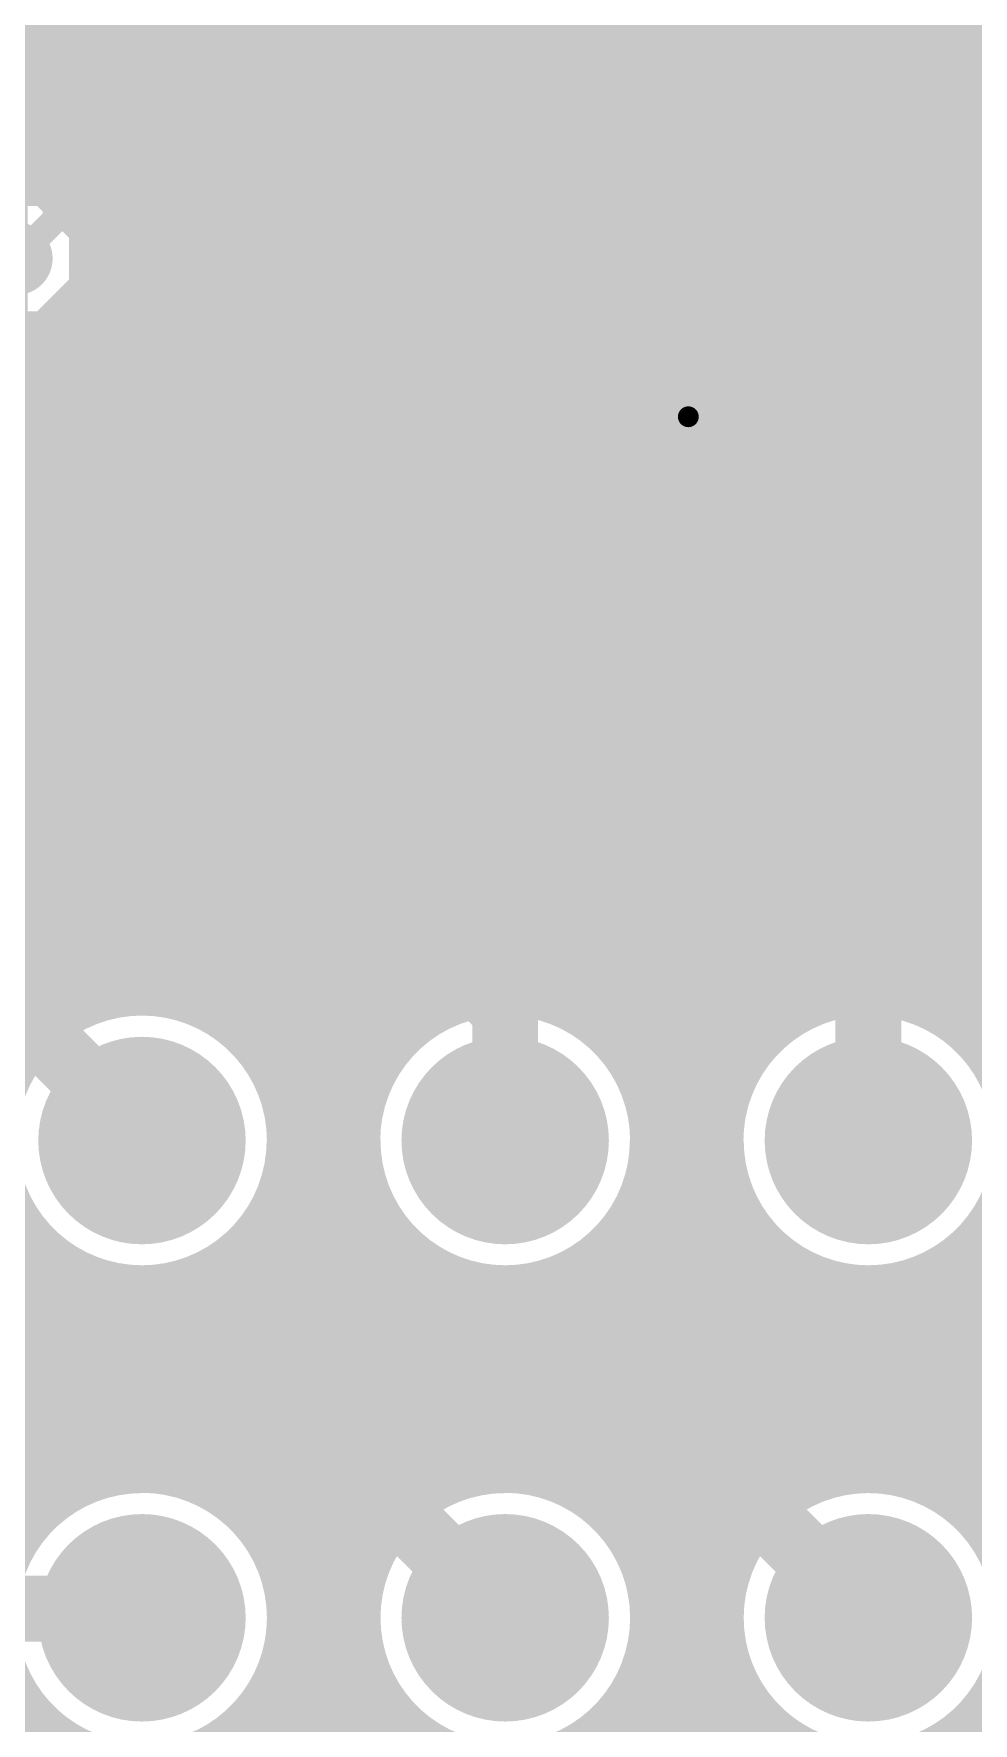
# Model space of a CAD drawing. Extents: x -5 to 208, y -5 to 206.
# Drawn here: x 111.17 to 120.22, y 123.69 to 139.96 of the extents above; entities that cross this region are included whole.
import ezdxf

# ---------------------------------------------------------------- set-up
doc = ezdxf.new("R2010")
doc.units = 0
doc.header["$MEASUREMENT"] = 0
doc.layers.get('0').update_dxf_attribs({"linetype": 'CONTINUOUS'})
for name, color, linetype in [('22-301-0_BOT', 7, 'CONTINUOUS'), ('22-301-0_DRD', 7, 'CONTINUOUS'), ('22-301-0_IN1', 1, 'CONTINUOUS'), ('22-301-0_IN2', 4, 'CONTINUOUS'), ('22-301-0_SMB', 3, 'CONTINUOUS'), ('22-301-0_SMT', 5, 'CONTINUOUS'), ('22-301-0_SPT', 10, 'CONTINUOUS'), ('22-301-0_SST', 14, 'CONTINUOUS'), ('22-301-0_TOP', 9, 'CONTINUOUS'), ('THRUHOLE_TAP', 13, 'CONTINUOUS')]:
    doc.layers.add(name, color=color, linetype=linetype)

# ---------------------------------------------------------------- blocks, each defined once
blk = doc.blocks.new('ROUND_28')
at = {"const_width": 0.99949}
blk.add_lwpolyline([(-0.499744, 0, 1), (0.499744, 0, 1)], format="xyb", close=True, dxfattribs=at)
blk = doc.blocks.new('ROUND_66')
at = {"const_width": 0.35052}
blk.add_lwpolyline([(-0.17526, 0, 1), (0.17526, 0, 1)], format="xyb", close=True, dxfattribs=at)
blk = doc.blocks.new('ROUND_68')
at = {"const_width": 0.35052}
blk.add_lwpolyline([(-0.17526, 0, 1), (0.17526, 0, 1)], format="xyb", close=True, dxfattribs=at)
blk = doc.blocks.new('ROUND_69')
at = {"const_width": 0.35052}
blk.add_lwpolyline([(-0.17526, 0, 1), (0.17526, 0, 1)], format="xyb", close=True, dxfattribs=at)
blk = doc.blocks.new('RECTANGLE_19')
blk.add_solid([(1.3716, 1.0795), (1.3716, -1.0795), (-1.3716, 1.0795), (-1.3716, -1.0795)])
blk = doc.blocks.new('ROUND_73')
at = {"const_width": 0.10033}
blk.add_lwpolyline([(-0.050164, 0, 1), (0.050164, 0, 1)], format="xyb", close=True, dxfattribs=at)
blk = doc.blocks.new('ROUND_79')
at = {"const_width": 0.54991}
blk.add_lwpolyline([(-0.274954, 0, 1), (0.274954, 0, 1)], format="xyb", close=True, dxfattribs=at)

msp = doc.modelspace()

# ---------------------------------------------------------------- linework, layer by layer
at = {"layer": '22-301-0_BOT'}
for points, const_width in [([(111.379, 172.085), (111.379, 138.176), (110.998, 137.795)], 0.254), ([(117.475, 136.271), (116.967, 135.763), (99.187, 135.763), (98.933, 136.017), (99.06, 136.144), (99.06, 136.271)], 1.27), ([(127.635, 136.271), (117.475, 136.271)], 1.27)]:
    msp.add_lwpolyline(points, dxfattribs=dict(at, const_width=const_width))
at = {"layer": '22-301-0_DRD', "const_width": 0.254}
for points in [[(111.252, 138.43), (110.744, 138.43)], [(111.633, 138.049), (111.252, 138.43)], [(111.633, 137.541), (111.633, 138.049)], [(111.252, 137.16), (111.633, 137.541)], [(110.744, 137.16), (111.252, 137.16)], [(117.221, 136.906), (116.84, 136.525)], [(117.221, 136.906), (116.84, 136.525)], [(117.729, 136.906), (117.221, 136.906)], [(117.729, 136.906), (117.221, 136.906)], [(118.11, 136.525), (117.729, 136.906)], [(118.11, 136.525), (117.729, 136.906)], [(116.84, 136.525), (116.84, 136.017)], [(116.84, 136.525), (116.84, 136.017)], [(118.11, 136.017), (118.11, 136.525)], [(118.11, 136.017), (118.11, 136.525)], [(116.84, 136.017), (117.221, 135.636)], [(116.84, 136.017), (117.221, 135.636)], [(117.729, 135.636), (118.11, 136.017)], [(117.729, 135.636), (118.11, 136.017)], [(117.221, 135.636), (117.729, 135.636)], [(117.221, 135.636), (117.729, 135.636)], [(111.57458, 129.9337), (111.57458, 128.6637)], [(112.84458, 129.9337), (111.57458, 129.9337)], [(112.84458, 129.9337), (111.57458, 128.6637)], [(112.84458, 128.6637), (111.57458, 129.9337)], [(112.84458, 128.6637), (112.84458, 129.9337)], [(115.0747, 129.9337), (115.0747, 128.6637)], [(116.3447, 129.9337), (115.0747, 129.9337)], [(116.3447, 129.9337), (115.0747, 128.6637)], [(116.3447, 128.6637), (115.0747, 129.9337)], [(116.3447, 128.6637), (116.3447, 129.9337)], [(118.57482, 129.9337), (118.57482, 128.6637)], [(119.84482, 129.9337), (118.57482, 129.9337)], [(119.84482, 129.9337), (118.57482, 128.6637)], [(119.84482, 128.6637), (118.57482, 129.9337)], [(119.84482, 128.6637), (119.84482, 129.9337)], [(111.57458, 128.6637), (112.84458, 128.6637)], [(115.0747, 128.6637), (116.3447, 128.6637)], [(118.57482, 128.6637), (119.84482, 128.6637)], [(111.57458, 125.3363), (111.57458, 124.0663)], [(112.84458, 125.3363), (111.57458, 125.3363)], [(112.84458, 125.3363), (111.57458, 124.0663)], [(112.84458, 124.0663), (111.57458, 125.3363)], [(112.84458, 124.0663), (112.84458, 125.3363)], [(115.0747, 125.3363), (115.0747, 124.0663)], [(116.3447, 125.3363), (115.0747, 125.3363)], [(116.3447, 125.3363), (115.0747, 124.0663)], [(116.3447, 124.0663), (115.0747, 125.3363)], [(116.3447, 124.0663), (116.3447, 125.3363)], [(118.57482, 125.3363), (118.57482, 124.0663)], [(119.84482, 125.3363), (118.57482, 125.3363)], [(119.84482, 125.3363), (118.57482, 124.0663)], [(119.84482, 124.0663), (118.57482, 125.3363)], [(119.84482, 124.0663), (119.84482, 125.3363)], [(111.57458, 124.0663), (112.84458, 124.0663)], [(115.0747, 124.0663), (116.3447, 124.0663)], [(118.57482, 124.0663), (119.84482, 124.0663)]]:
    msp.add_lwpolyline(points, dxfattribs=at)
at = {"layer": '22-301-0_IN1', "const_width": 0.254}
for points in [[(111.4044, 166.37), (111.4044, 138.33856)], [(111.633, 166.37), (111.633, 138.0363)], [(111.8616, 166.37), (111.8616, 130.5814)], [(112.0902, 166.37), (112.0902, 130.62204)], [(112.3188, 166.37), (112.3188, 130.62458)], [(113.919, 166.37), (113.919, 123.59894)], [(114.1476, 166.37), (114.1476, 123.5837)], [(114.3762, 154.3177), (114.3762, 123.5202)], [(114.6048, 154.0002), (114.6048, 130.03784)], [(114.8334, 153.81224), (114.8334, 130.29692)], [(115.062, 153.69286), (115.062, 130.45948)], [(116.205, 153.75382), (116.205, 130.53314)], [(115.2906, 153.62174), (115.2906, 130.56108)], [(115.5192, 153.5938), (115.5192, 130.61442)], [(115.7478, 153.60396), (115.7478, 130.62712)], [(115.9764, 153.6573), (115.9764, 130.60172)], [(117.8052, 149.20722), (117.8052, 136.86536)], [(118.0338, 149.08276), (118.0338, 136.65708)], [(118.2624, 149.05228), (118.2624, 130.23088)], [(117.5766, 148.66874), (117.5766, 136.94156)], [(116.4336, 148.54936), (116.4336, 130.41376)], [(116.6622, 148.36394), (116.6622, 130.22834)], [(117.1194, 148.30806), (117.1194, 136.85012)], [(117.348, 148.40712), (117.348, 136.93902)], [(116.8908, 148.29536), (116.8908, 136.61898)], [(111.1758, 147.82038), (111.1758, 138.45032)], [(112.5474, 146.12874), (112.5474, 130.58394)], [(112.776, 145.86712), (112.776, 130.50266)], [(113.6904, 146.00936), (113.6904, 123.56592)], [(113.0046, 145.76806), (113.0046, 130.3655)], [(113.2332, 145.75536), (113.2332, 130.14706)], [(113.4618, 145.82394), (113.4618, 129.74828)], [(120.3198, 145.28038), (120.3198, 130.03022)], [(120.0912, 145.07464), (120.0912, 130.29438)], [(119.8626, 144.9959), (119.8626, 130.45694)], [(119.634, 144.66316), (119.634, 130.55854)], [(118.491, 144.45488), (118.491, 130.4163)], [(118.7196, 144.28724), (118.7196, 130.53568)], [(118.9482, 144.22882), (118.9482, 130.60172)], [(119.1768, 144.24914), (119.1768, 130.62712)], [(119.4054, 144.3609), (119.4054, 130.61442)], [(202.25512, 139.9286), (80.645, 139.9286)], [(204.47, 139.7), (80.645, 139.7)], [(204.47, 139.4714), (80.645, 139.4714)], [(204.47, 139.2428), (80.645, 139.2428)], [(204.47, 139.0142), (94.60992, 139.0142)], [(120.55094, 138.7856), (94.74708, 138.7856)], [(120.40108, 138.557), (94.78772, 138.557)], [(120.35028, 138.3284), (111.41964, 138.3284)], [(120.38076, 138.0998), (111.60506, 138.0998)], [(120.50522, 137.8712), (111.67364, 137.8712)], [(120.86844, 137.6426), (111.66094, 137.6426)], [(164.40658, 137.414), (111.56188, 137.414)], [(111.633, 137.55116), (111.633, 130.49758)], [(111.4044, 137.2489), (111.4044, 130.35534)], [(111.1758, 137.13714), (111.1758, 130.13436)], [(180.4289, 137.1854), (111.29772, 137.1854)], [(180.31714, 136.9568), (109.26064, 136.9568)], [(116.97208, 136.7282), (109.19206, 136.7282)], [(127.13208, 136.7282), (117.97792, 136.7282)], [(116.83492, 136.4996), (109.00664, 136.4996)], [(126.99492, 136.4996), (118.11508, 136.4996)], [(116.79428, 136.271), (99.74072, 136.271)], [(126.95428, 136.271), (118.15572, 136.271)], [(116.83492, 136.0424), (99.70008, 136.0424)], [(126.99492, 136.0424), (118.11508, 136.0424)], [(116.97208, 135.8138), (99.56292, 135.8138)], [(116.8908, 135.92302), (116.8908, 129.91084)], [(127.13208, 135.8138), (117.97792, 135.8138)], [(118.0338, 135.88238), (118.0338, 129.91846)], [(117.1194, 135.69188), (117.1194, 121.412)], [(117.348, 135.60298), (117.348, 121.412)], [(117.8052, 135.67664), (117.8052, 121.412)], [(204.47, 135.5852), (90.67292, 135.5852)], [(117.5766, 135.5979), (117.5766, 121.412)], [(204.47, 135.3566), (90.81008, 135.3566)], [(204.47, 135.128), (90.85072, 135.128)], [(204.47, 134.8994), (90.81008, 134.8994)], [(204.47, 134.6708), (90.67292, 134.6708)], [(204.47, 134.4422), (80.645, 134.4422)], [(204.47, 134.2136), (80.645, 134.2136)], [(204.47, 133.985), (80.645, 133.985)], [(204.47, 133.7564), (80.645, 133.7564)], [(204.47, 133.5278), (80.645, 133.5278)], [(204.47, 133.2992), (80.645, 133.2992)], [(204.47, 133.0706), (80.645, 133.0706)], [(204.47, 132.842), (80.645, 132.842)], [(204.47, 132.6134), (80.645, 132.6134)], [(204.47, 132.3848), (80.645, 132.3848)], [(204.47, 132.1562), (80.645, 132.1562)], [(204.47, 131.9276), (80.645, 131.9276)], [(204.47, 131.699), (80.645, 131.699)], [(204.47, 131.4704), (80.645, 131.4704)], [(204.47, 131.2418), (80.645, 131.2418)], [(204.47, 131.0132), (80.645, 131.0132)], [(204.47, 130.7846), (80.645, 130.7846)], [(111.77524, 130.556), (80.645, 130.556)], [(115.27536, 130.556), (112.64392, 130.556)], [(118.77548, 130.556), (116.14404, 130.556)], [(122.2756, 130.556), (119.64416, 130.556)], [(111.3663, 130.3274), (80.645, 130.3274)], [(114.86642, 130.3274), (113.05286, 130.3274)], [(118.36654, 130.3274), (116.55298, 130.3274)], [(121.86666, 130.3274), (120.0531, 130.3274)], [(111.14786, 130.0988), (80.645, 130.0988)], [(114.64798, 130.0988), (113.2713, 130.0988)], [(118.1481, 130.0988), (116.77142, 130.0988)], [(121.64822, 130.0988), (120.27154, 130.0988)], [(114.51082, 129.8702), (113.411, 129.8702)], [(118.0084, 129.8702), (116.91112, 129.8702)], [(114.42446, 129.6416), (113.49482, 129.6416)], [(117.92458, 129.6416), (116.99494, 129.6416)], [(114.38636, 129.413), (113.53546, 129.413)], [(117.88394, 129.413), (117.03558, 129.413)], [(114.38636, 129.1844), (113.53546, 129.1844)], [(117.88394, 129.1844), (117.03558, 129.1844)], [(114.427, 128.9558), (113.49482, 128.9558)], [(117.92458, 128.9558), (116.99494, 128.9558)], [(113.4618, 128.85166), (113.4618, 125.14834)], [(114.51082, 128.7272), (113.411, 128.7272)], [(116.8908, 128.68656), (116.8908, 125.3109)], [(118.0084, 128.7272), (116.91112, 128.7272)], [(118.0338, 128.67894), (118.0338, 125.31852)], [(111.1504, 128.4986), (80.645, 128.4986)], [(111.1758, 128.46558), (111.1758, 125.53442)], [(113.2332, 128.45034), (113.2332, 125.54966)], [(114.65052, 128.4986), (113.2713, 128.4986)], [(114.6048, 128.5621), (114.6048, 125.4379)], [(118.1481, 128.4986), (116.77142, 128.4986)], [(121.64822, 128.4986), (120.269, 128.4986)], [(120.3198, 128.56718), (120.3198, 125.43028)], [(114.8334, 128.30048), (114.8334, 125.69952)], [(116.6622, 128.3716), (116.6622, 125.6284)], [(118.2624, 128.36652), (118.2624, 125.63348)], [(120.0912, 128.30302), (120.0912, 125.69444)], [(111.36884, 128.27), (80.645, 128.27)], [(111.4044, 128.24206), (111.4044, 125.75794)], [(113.0046, 128.23444), (113.0046, 125.76556)], [(114.86896, 128.27), (113.05032, 128.27)], [(115.062, 128.13792), (115.062, 125.85954)], [(116.4336, 128.18364), (116.4336, 125.81636)], [(118.36908, 128.27), (116.55044, 128.27)], [(118.491, 128.1811), (118.491, 125.8189)], [(119.8626, 128.14046), (119.8626, 125.857)], [(121.8692, 128.27), (120.05056, 128.27)], [(111.78032, 128.0414), (80.645, 128.0414)], [(111.633, 128.10236), (111.633, 125.89764)], [(111.8616, 128.016), (111.8616, 125.98146)], [(112.0902, 127.97536), (112.0902, 126.02464)], [(112.3188, 127.97536), (112.3188, 126.02464)], [(112.5474, 128.01346), (112.5474, 125.98654)], [(115.28044, 128.0414), (112.63884, 128.0414)], [(112.776, 128.09728), (112.776, 125.90272)], [(115.2906, 128.03886), (115.2906, 125.96114)], [(115.5192, 127.98298), (115.5192, 126.01448)], [(115.7478, 127.97028), (115.7478, 126.02972)], [(115.9764, 127.99568), (115.9764, 126.00178)], [(118.78056, 128.0414), (116.13896, 128.0414)], [(116.205, 128.06426), (116.205, 125.9332)], [(118.7196, 128.06426), (118.7196, 125.93574)], [(118.9482, 127.99568), (118.9482, 126.00432)], [(119.1768, 127.97028), (119.1768, 126.02972)], [(119.4054, 127.98552), (119.4054, 126.01448)], [(119.634, 128.03886), (119.634, 125.9586)], [(122.28068, 128.0414), (119.63908, 128.0414)], [(203.53528, 127.8128), (80.645, 127.8128)], [(203.30668, 127.5842), (80.645, 127.5842)], [(203.07808, 127.3556), (80.645, 127.3556)], [(202.84948, 127.127), (80.645, 127.127)], [(201.19594, 126.8984), (95.74276, 126.8984)], [(200.787, 126.6698), (96.1517, 126.6698)], [(193.9163, 126.4412), (96.42094, 126.4412)], [(193.9163, 126.2126), (96.61652, 126.2126)], [(111.86414, 125.984), (96.7613, 125.984)], [(115.36426, 125.984), (112.55502, 125.984)], [(118.86438, 125.984), (116.05514, 125.984)], [(122.3645, 125.984), (119.55526, 125.984)], [(111.40186, 125.7554), (96.87052, 125.7554)], [(114.90198, 125.7554), (113.01984, 125.7554)], [(118.39956, 125.7554), (116.51996, 125.7554)], [(121.89968, 125.7554), (120.01754, 125.7554)], [(111.16818, 125.5268), (96.94672, 125.5268)], [(114.6683, 125.5268), (113.25098, 125.5268)], [(118.16842, 125.5268), (116.7511, 125.5268)], [(121.66854, 125.5268), (120.25122, 125.5268)], [(114.52352, 125.2982), (113.3983, 125.2982)], [(118.0211, 125.2982), (116.89842, 125.2982)], [(114.43208, 125.0696), (113.4872, 125.0696)], [(117.9322, 125.0696), (116.98732, 125.0696)], [(114.3889, 124.841), (113.53292, 124.841)], [(117.88648, 124.841), (117.03304, 124.841)], [(114.38382, 124.6124), (113.53546, 124.6124)], [(117.88394, 124.6124), (117.03558, 124.6124)], [(114.41938, 124.3838), (113.4999, 124.3838)], [(117.9195, 124.3838), (117.00002, 124.3838)], [(113.4618, 124.25172), (113.4618, 123.4821)], [(114.49812, 124.1552), (113.42116, 124.1552)], [(116.8908, 124.08916), (116.8908, 121.412)], [(117.99824, 124.1552), (116.92128, 124.1552)], [(118.0338, 124.08154), (118.0338, 121.412)], [(111.13008, 123.9266), (96.73336, 123.9266)], [(114.6302, 123.9266), (113.29162, 123.9266)], [(114.6048, 123.96216), (114.6048, 123.39828)], [(118.12778, 123.9266), (116.79174, 123.9266)], [(121.6279, 123.9266), (120.28932, 123.9266)], [(120.3198, 123.96978), (120.3198, 121.412)], [(111.1758, 123.86564), (111.1758, 121.412)], [(113.2332, 123.8504), (113.2332, 123.33478)], [(116.6622, 123.77166), (116.6622, 121.412)], [(118.2624, 123.76658), (118.2624, 121.412)], [(111.33582, 123.698), (96.57842, 123.698)], [(111.4044, 123.64212), (111.4044, 121.412)], [(113.0046, 123.6345), (113.0046, 123.07062)], [(114.83594, 123.698), (113.08334, 123.698)], [(114.8334, 123.70054), (114.8334, 123.18746)], [(116.4336, 123.5837), (116.4336, 121.412)], [(118.33606, 123.698), (116.58346, 123.698)], [(118.491, 123.58116), (118.491, 121.412)], [(121.83618, 123.698), (120.08358, 123.698)], [(120.0912, 123.70562), (120.0912, 121.412)]]:
    msp.add_lwpolyline(points, dxfattribs=at)
for points in [[(111.67872, 137.795, 0.4142136), (110.998, 138.47572)], [(110.998, 137.11428, 0.4142136), (111.67872, 137.795)], [(117.475, 136.95172, 0.4142136), (116.79428, 136.271)], [(117.475, 136.95172, 0.4142136), (116.79428, 136.271)], [(118.15572, 136.271, 0.4142136), (117.475, 136.95172)], [(118.15572, 136.271, 0.4142136), (117.475, 136.95172)], [(116.79428, 136.271, 0.4142136), (117.475, 135.59028)], [(116.79428, 136.271, 0.4142136), (117.475, 135.59028)], [(117.475, 135.59028, 0.4142136), (118.15572, 136.271)], [(117.475, 135.59028, 0.4142136), (118.15572, 136.271)], [(112.20958, 130.62966, 0.4142136), (110.87862, 129.2987)], [(113.54054, 129.2987, 0.4142136), (112.20958, 130.62966)], [(115.7097, 130.62966, 0.4142136), (114.37874, 129.2987)], [(117.04066, 129.2987, 0.4142136), (115.7097, 130.62966)], [(119.20982, 130.62966, 0.4142136), (117.87886, 129.2987)], [(120.53824, 129.2987, 0.4142136), (119.20982, 130.62712)], [(110.88116, 129.2987, 0.4142136), (112.20958, 127.97028)], [(112.20958, 127.97028, 0.4142136), (113.538, 129.2987)], [(114.38128, 129.2987, 0.4142136), (115.7097, 127.97028)], [(115.7097, 127.97028, 0.4142136), (117.03812, 129.2987)], [(117.8814, 129.2987, 0.4142136), (119.20982, 127.97028)], [(119.20982, 127.97028, 0.4142136), (120.53824, 129.2987)], [(112.20958, 126.02972, 0.4142136), (110.88116, 124.7013)], [(113.54054, 124.7013, 0.4142136), (112.20958, 126.03226)], [(115.7097, 126.02972, 0.4142136), (114.38128, 124.7013)], [(117.04066, 124.7013, 0.4142136), (115.7097, 126.03226)], [(119.20982, 126.02972, 0.4142136), (117.8814, 124.7013)], [(120.53824, 124.7013, 0.4142136), (119.20982, 126.02972)], [(110.88116, 124.7013, 0.4142136), (112.20958, 123.37288)], [(112.20958, 123.37034, 0.4142136), (113.54054, 124.7013)], [(114.38128, 124.7013, 0.4142136), (115.7097, 123.37288)], [(115.7097, 123.37034, 0.4142136), (117.04066, 124.7013)], [(117.8814, 124.7013, 0.4142136), (119.20982, 123.37288)], [(119.20982, 123.37034, 0.4142136), (120.54078, 124.7013)], [(113.95964, 123.59894, 0.4142136), (112.83188, 122.47118)], [(115.08994, 122.47118, 0.4142136), (113.95964, 123.60148)]]:
    msp.add_lwpolyline(points, format="xyb", dxfattribs=at)
at = {"layer": '22-301-0_IN2', "const_width": 0.254}
for points in [[(120.3198, 145.28038), (120.3198, 139.65936)], [(120.0912, 145.07464), (120.0912, 139.88796)], [(119.83466, 140.14704), (120.99798, 138.98118)], [(204.47, 139.9794), (119.99976, 139.9794)], [(66.421, 136.398), (69.596, 139.573), (71.12, 139.573), (71.374, 139.827), (72.39, 139.827), (72.644, 139.573), (93.218, 139.573), (93.472, 139.827), (119.507, 139.827), (121.031, 138.303)], [(204.47, 139.7508), (120.22836, 139.7508)], [(119.3165, 139.3698), (93.65996, 139.3698)], [(111.1758, 139.3698), (111.1758, 138.45032)], [(111.4044, 139.3698), (111.4044, 138.33856)], [(111.633, 139.3698), (111.633, 138.0363)], [(111.8616, 139.3698), (111.8616, 130.5814)], [(112.0902, 139.3698), (112.0902, 130.62204)], [(112.3188, 139.3698), (112.3188, 130.62458)], [(112.5474, 139.3698), (112.5474, 130.58394)], [(112.776, 139.3698), (112.776, 130.50266)], [(113.0046, 139.3698), (113.0046, 130.3655)], [(113.2332, 139.3698), (113.2332, 130.14706)], [(113.4618, 139.3698), (113.4618, 129.74828)], [(113.6904, 139.3698), (113.6904, 123.56592)], [(113.919, 139.3698), (113.919, 123.59894)], [(114.1476, 139.3698), (114.1476, 123.5837)], [(114.3762, 139.3698), (114.3762, 123.5202)], [(114.6048, 139.3698), (114.6048, 130.03784)], [(114.8334, 139.3698), (114.8334, 130.29692)], [(115.062, 139.3698), (115.062, 130.45948)], [(115.2906, 139.3698), (115.2906, 130.56108)], [(115.5192, 139.3698), (115.5192, 130.61442)], [(115.7478, 139.3698), (115.7478, 130.62712)], [(115.9764, 139.3698), (115.9764, 130.60172)], [(116.205, 139.3698), (116.205, 130.53314)], [(116.4336, 139.3698), (116.4336, 130.41376)], [(116.6622, 139.3698), (116.6622, 130.22834)], [(116.8908, 139.3698), (116.8908, 136.61898)], [(117.1194, 139.3698), (117.1194, 136.85012)], [(117.348, 139.3698), (117.348, 136.93902)], [(117.5766, 139.3698), (117.5766, 136.94156)], [(117.8052, 139.3698), (117.8052, 136.86536)], [(118.0338, 139.3698), (118.0338, 136.65708)], [(118.2624, 139.3698), (118.2624, 130.23088)], [(118.491, 139.3698), (118.491, 130.4163)], [(118.7196, 139.3698), (118.7196, 130.53568)], [(118.9482, 139.3698), (118.9482, 130.60172)], [(119.1768, 139.3698), (119.1768, 130.62712)], [(119.3165, 139.3698), (120.35028, 138.33602)], [(119.3927, 139.2936), (93.58376, 139.2936)], [(119.4054, 139.2809), (119.4054, 130.61442)], [(119.6213, 139.065), (94.55912, 139.065)], [(119.634, 139.0523), (119.634, 130.55854)], [(119.8499, 138.8364), (94.72676, 138.8364)], [(119.8626, 138.8237), (119.8626, 130.45694)], [(120.0785, 138.6078), (94.78518, 138.6078)], [(120.0912, 138.5951), (120.0912, 130.29438)], [(120.3071, 138.3792), (111.34598, 138.3792)], [(120.3198, 138.3665), (120.3198, 130.03022)], [(120.36806, 138.1506), (111.57712, 138.1506)], [(120.46712, 137.922), (111.66602, 137.922)], [(120.72874, 137.6934), (111.66856, 137.6934)], [(164.34308, 137.4648), (111.59236, 137.4648)], [(111.633, 137.55116), (111.633, 130.49758)], [(180.47208, 137.2362), (111.38408, 137.2362)], [(111.4044, 137.2489), (111.4044, 130.35534)], [(111.1758, 137.13714), (111.1758, 130.13436)], [(180.33492, 137.0076), (109.26318, 137.0076)], [(117.02288, 136.779), (109.21492, 136.779)], [(127.18288, 136.779), (117.92712, 136.779)], [(116.85524, 136.5504), (109.06252, 136.5504)], [(127.01524, 136.5504), (118.09476, 136.5504)], [(116.79682, 136.3218), (99.73818, 136.3218)], [(126.95682, 136.3218), (118.15318, 136.3218)], [(116.81714, 136.0932), (99.71532, 136.0932)], [(126.97714, 136.0932), (118.13032, 136.0932)], [(116.9289, 135.8646), (99.60356, 135.8646)], [(116.8908, 135.92302), (116.8908, 129.91084)], [(127.0889, 135.8646), (118.01856, 135.8646)], [(118.0338, 135.88238), (118.0338, 129.91846)], [(117.23116, 135.636), (99.3013, 135.636)], [(117.1194, 135.69188), (117.1194, 121.6406)], [(117.348, 135.60298), (117.348, 121.6406)], [(127.39116, 135.636), (117.7163, 135.636)], [(117.8052, 135.67664), (117.8052, 121.6406)], [(117.5766, 135.5979), (117.5766, 121.6406)], [(204.47, 135.4074), (90.78976, 135.4074)], [(204.47, 135.1788), (90.84818, 135.1788)], [(204.47, 134.9502), (90.82532, 134.9502)], [(204.47, 134.7216), (90.71356, 134.7216)], [(204.47, 134.493), (90.4113, 134.493)], [(204.47, 134.2644), (80.8482, 134.2644)], [(204.47, 134.0358), (80.8482, 134.0358)], [(204.47, 133.8072), (80.8482, 133.8072)], [(204.47, 133.5786), (80.8482, 133.5786)], [(204.47, 133.35), (80.8482, 133.35)], [(204.47, 133.1214), (80.8482, 133.1214)], [(204.47, 132.8928), (80.8482, 132.8928)], [(204.47, 132.6642), (80.8482, 132.6642)], [(204.47, 132.4356), (80.8482, 132.4356)], [(204.47, 132.207), (80.8482, 132.207)], [(204.47, 131.9784), (80.8482, 131.9784)], [(204.47, 131.7498), (80.8482, 131.7498)], [(204.47, 131.5212), (80.8482, 131.5212)], [(204.47, 131.2926), (80.8482, 131.2926)], [(204.47, 131.064), (80.8482, 131.064)], [(204.47, 130.8354), (80.8482, 130.8354)], [(111.96828, 130.6068), (80.8482, 130.6068)], [(115.4684, 130.6068), (112.45088, 130.6068)], [(118.96852, 130.6068), (115.951, 130.6068)], [(122.46864, 130.6068), (119.45112, 130.6068)], [(111.43234, 130.3782), (80.8482, 130.3782)], [(114.93246, 130.3782), (112.98682, 130.3782)], [(118.43258, 130.3782), (116.48694, 130.3782)], [(121.9327, 130.3782), (119.98706, 130.3782)], [(111.1885, 130.1496), (80.8482, 130.1496)], [(114.68862, 130.1496), (113.2332, 130.1496)], [(118.1862, 130.1496), (116.73332, 130.1496)], [(121.68632, 130.1496), (120.2309, 130.1496)], [(114.53622, 129.921), (113.3856, 129.921)], [(118.0338, 129.921), (116.88572, 129.921)], [(114.4397, 129.6924), (113.47958, 129.6924)], [(117.93982, 129.6924), (116.9797, 129.6924)], [(114.39144, 129.4638), (113.52784, 129.4638)], [(117.89156, 129.4638), (117.02796, 129.4638)], [(114.38128, 129.2352), (113.538, 129.2352)], [(117.8814, 129.2352), (117.03812, 129.2352)], [(114.4143, 129.0066), (113.50752, 129.0066)], [(117.91188, 129.0066), (117.00764, 129.0066)], [(114.48796, 128.778), (113.43386, 128.778)], [(113.4618, 128.85166), (113.4618, 125.14834)], [(117.98554, 128.778), (116.93398, 128.778)], [(116.8908, 128.68656), (116.8908, 125.3109)], [(118.0338, 128.67894), (118.0338, 125.31852)], [(111.1123, 128.5494), (80.8482, 128.5494)], [(111.1758, 128.46558), (111.1758, 125.53442)], [(113.2332, 128.45034), (113.2332, 125.54966)], [(114.61242, 128.5494), (113.30686, 128.5494)], [(114.6048, 128.5621), (114.6048, 125.4379)], [(118.11254, 128.5494), (116.80698, 128.5494)], [(121.61266, 128.5494), (120.3071, 128.5494)], [(120.3198, 128.56718), (120.3198, 125.43028)], [(111.31042, 128.3208), (80.8482, 128.3208)], [(114.81054, 128.3208), (113.10874, 128.3208)], [(114.8334, 128.30048), (114.8334, 125.69952)], [(118.31066, 128.3208), (116.60886, 128.3208)], [(116.6622, 128.3716), (116.6622, 125.6284)], [(118.2624, 128.36652), (118.2624, 125.63348)], [(120.0912, 128.30302), (120.0912, 125.69444)], [(121.81078, 128.3208), (120.10898, 128.3208)], [(111.4044, 128.24206), (111.4044, 125.75794)], [(113.0046, 128.23444), (113.0046, 125.76556)], [(115.062, 128.13792), (115.062, 125.85954)], [(116.4336, 128.18364), (116.4336, 125.81636)], [(118.491, 128.1811), (118.491, 125.8189)], [(119.8626, 128.14046), (119.8626, 125.857)], [(111.65332, 128.0922), (80.8482, 128.0922)], [(111.633, 128.10236), (111.633, 125.89764)], [(111.8616, 128.016), (111.8616, 125.98146)], [(112.0902, 127.97536), (112.0902, 126.02464)], [(112.3188, 127.97536), (112.3188, 126.02464)], [(112.5474, 128.01346), (112.5474, 125.98654)], [(115.15344, 128.0922), (112.76584, 128.0922)], [(112.776, 128.09728), (112.776, 125.90272)], [(115.2906, 128.03886), (115.2906, 125.96114)], [(115.5192, 127.98298), (115.5192, 126.01448)], [(115.7478, 127.97028), (115.7478, 126.02972)], [(115.9764, 127.99568), (115.9764, 126.00178)], [(116.205, 128.06426), (116.205, 125.9332)], [(118.65356, 128.0922), (116.26596, 128.0922)], [(118.7196, 128.06426), (118.7196, 125.93574)], [(118.9482, 127.99568), (118.9482, 126.00432)], [(119.1768, 127.97028), (119.1768, 126.02972)], [(119.4054, 127.98552), (119.4054, 126.01448)], [(119.634, 128.03886), (119.634, 125.9586)], [(122.15368, 128.0922), (119.76608, 128.0922)], [(204.47, 127.8636), (80.8482, 127.8636)], [(204.47, 127.635), (80.8482, 127.635)], [(204.47, 127.4064), (80.8482, 127.4064)], [(204.47, 127.1778), (80.8482, 127.1778)], [(201.32802, 126.9492), (95.61068, 126.9492)], [(200.86066, 126.7206), (96.07804, 126.7206)], [(200.5711, 126.492), (96.3676, 126.492)], [(200.36282, 126.2634), (96.57588, 126.2634)], [(200.20534, 126.0348), (96.73336, 126.0348)], [(111.47298, 125.8062), (96.84766, 125.8062)], [(114.9731, 125.8062), (112.94872, 125.8062)], [(118.47068, 125.8062), (116.44884, 125.8062)], [(121.9708, 125.8062), (119.94642, 125.8062)], [(111.21136, 125.5776), (96.93148, 125.5776)], [(114.71148, 125.5776), (113.2078, 125.5776)], [(118.2116, 125.5776), (116.70792, 125.5776)], [(121.71172, 125.5776), (120.20804, 125.5776)], [(111.0488, 125.349), (96.98736, 125.349)], [(114.54892, 125.349), (113.37036, 125.349)], [(118.04904, 125.349), (116.87048, 125.349)], [(114.44986, 125.1204), (113.47196, 125.1204)], [(117.94744, 125.1204), (116.97208, 125.1204)], [(114.39398, 124.8918), (113.5253, 124.8918)], [(117.8941, 124.8918), (117.02542, 124.8918)], [(114.38128, 124.6632), (113.538, 124.6632)], [(117.8814, 124.6632), (117.03812, 124.6632)], [(114.40668, 124.4346), (113.5126, 124.4346)], [(117.9068, 124.4346), (117.01272, 124.4346)], [(113.4618, 124.25172), (113.4618, 123.4821)], [(114.47526, 124.206), (113.44402, 124.206)], [(116.8908, 124.08916), (116.8908, 121.6406)], [(117.97538, 124.206), (116.94414, 124.206)], [(118.0338, 124.08154), (118.0338, 121.6406)], [(111.09452, 123.9774), (96.7613, 123.9774)], [(114.59464, 123.9774), (113.32464, 123.9774)], [(114.6048, 123.96216), (114.6048, 123.39828)], [(118.09476, 123.9774), (116.82476, 123.9774)], [(120.3198, 123.96978), (120.3198, 121.63806)], [(121.59488, 123.9774), (120.32488, 123.9774)], [(111.28248, 123.7488), (96.61652, 123.7488)], [(111.1758, 123.86564), (111.1758, 121.64822)], [(114.7826, 123.7488), (113.13922, 123.7488)], [(113.2332, 123.8504), (113.2332, 123.33478)], [(118.28018, 123.7488), (116.63934, 123.7488)], [(116.6622, 123.77166), (116.6622, 121.6406)], [(118.2624, 123.76658), (118.2624, 121.6406)], [(121.7803, 123.7488), (120.13692, 123.7488)], [(111.4044, 123.64212), (111.4044, 121.64822)], [(113.0046, 123.6345), (113.0046, 123.07062)], [(114.8334, 123.70054), (114.8334, 123.18746)], [(116.4336, 123.5837), (116.4336, 121.64314)], [(118.491, 123.58116), (118.491, 121.6406)], [(120.0912, 123.70562), (120.0912, 121.63806)]]:
    msp.add_lwpolyline(points, dxfattribs=at)
for points in [[(111.67872, 137.795, 0.4142136), (110.998, 138.47572)], [(110.998, 137.11428, 0.4142136), (111.67872, 137.795)], [(117.475, 136.95172, 0.4142136), (116.79428, 136.271)], [(117.475, 136.95172, 0.4142136), (116.79428, 136.271)], [(118.15572, 136.271, 0.4142136), (117.475, 136.95172)], [(118.15572, 136.271, 0.4142136), (117.475, 136.95172)], [(116.79428, 136.271, 0.4142136), (117.475, 135.59028)], [(116.79428, 136.271, 0.4142136), (117.475, 135.59028)], [(117.475, 135.59028, 0.4142136), (118.15572, 136.271)], [(117.475, 135.59028, 0.4142136), (118.15572, 136.271)], [(112.20958, 130.62966, 0.4142136), (110.87862, 129.2987)], [(113.54054, 129.2987, 0.4142136), (112.20958, 130.62966)], [(115.7097, 130.62966, 0.4142136), (114.37874, 129.2987)], [(117.04066, 129.2987, 0.4142136), (115.7097, 130.62966)], [(119.20982, 130.62966, 0.4142136), (117.87886, 129.2987)], [(120.53824, 129.2987, 0.4142136), (119.20982, 130.62712)], [(110.88116, 129.2987, 0.4142136), (112.20958, 127.97028)], [(112.20958, 127.97028, 0.4142136), (113.538, 129.2987)], [(114.38128, 129.2987, 0.4142136), (115.7097, 127.97028)], [(115.7097, 127.97028, 0.4142136), (117.03812, 129.2987)], [(117.8814, 129.2987, 0.4142136), (119.20982, 127.97028)], [(119.20982, 127.97028, 0.4142136), (120.53824, 129.2987)], [(112.20958, 126.02972, 0.4142136), (110.88116, 124.7013)], [(113.54054, 124.7013, 0.4142136), (112.20958, 126.03226)], [(115.7097, 126.02972, 0.4142136), (114.38128, 124.7013)], [(117.04066, 124.7013, 0.4142136), (115.7097, 126.03226)], [(119.20982, 126.02972, 0.4142136), (117.8814, 124.7013)], [(120.53824, 124.7013, 0.4142136), (119.20982, 126.02972)], [(110.88116, 124.7013, 0.4142136), (112.20958, 123.37288)], [(112.20958, 123.37034, 0.4142136), (113.54054, 124.7013)], [(114.38128, 124.7013, 0.4142136), (115.7097, 123.37288)], [(115.7097, 123.37034, 0.4142136), (117.04066, 124.7013)], [(117.8814, 124.7013, 0.4142136), (119.20982, 123.37288)], [(119.20982, 123.37034, 0.4142136), (120.54078, 124.7013)], [(113.95964, 123.59894, 0.4142136), (112.83188, 122.47118)], [(115.08994, 122.47118, 0.4142136), (113.95964, 123.60148)]]:
    msp.add_lwpolyline(points, format="xyb", dxfattribs=at)
at = {"layer": '22-301-0_SST', "const_width": 0.1524}
for points in [[(111.03356, 143.16456), (111.03102, 138.811), (111.03102, 137.1727), (115.02898, 137.1727), (115.0366, 144.2974), (114.5794, 144.7546), (111.379, 144.7546), (111.0234, 144.3228), (111.03356, 143.16456)], [(115.47856, 143.16456), (115.47602, 138.811), (115.47602, 137.1727), (119.47398, 137.1727), (119.4816, 144.2974), (119.0244, 144.7546), (115.824, 144.7546), (115.4684, 144.3228), (115.47856, 143.16456)], [(113.40846, 136.35482), (113.40846, 136.8298)], [(117.72646, 136.35482), (117.72646, 136.8298)], [(110.97006, 136.2583), (110.80242, 136.31926), (110.80242, 136.67486), (110.97006, 136.73328), (111.64824, 136.73328), (111.81842, 136.67486), (111.81842, 136.31926), (111.64824, 136.2583)], [(114.14506, 136.2583), (113.97742, 136.31926), (113.97742, 136.67486), (114.14506, 136.73328), (114.82324, 136.73328), (114.99342, 136.67486), (114.99342, 136.31926), (114.82324, 136.2583)], [(112.39246, 136.59104), (113.40846, 136.59104)], [(116.71046, 136.59104), (117.72646, 136.59104)], [(113.40846, 135.51662), (113.07064, 135.51662), (112.39246, 135.75284), (113.07064, 135.9916), (113.40846, 135.9916)], [(117.72646, 135.51662), (117.38864, 135.51662), (116.71046, 135.75284), (117.38864, 135.9916), (117.72646, 135.9916)], [(114.31524, 135.4201), (114.31524, 135.89508), (114.99342, 135.65886), (114.99342, 135.53948), (113.97742, 135.53948)], [(110.80242, 135.65886), (111.81842, 135.65886), (111.64824, 135.7757)], [(110.80242, 134.9375), (111.81842, 134.9375), (111.64824, 135.05688)], [(113.23828, 134.67842), (113.40846, 134.73684), (113.40846, 135.09244), (113.23828, 135.1534), (113.07064, 135.1534), (112.90046, 135.09244), (112.90046, 134.73684), (112.73028, 134.67842), (112.56264, 134.67842), (112.39246, 134.73684), (112.39246, 135.09244), (112.56264, 135.1534)], [(117.55628, 134.67842), (117.72646, 134.73684), (117.72646, 135.09244), (117.55628, 135.1534), (117.38864, 135.1534), (117.21846, 135.09244), (117.21846, 134.73684), (117.04828, 134.67842), (116.88064, 134.67842), (116.71046, 134.73684), (116.71046, 135.09244), (116.88064, 135.1534)], [(113.97742, 134.70128), (113.97742, 134.9375)], [(113.97742, 134.82066), (114.99342, 134.82066), (114.82324, 134.9375)], [(110.97006, 134.4549), (110.80242, 134.33806), (110.80242, 134.0993), (110.97006, 133.98246), (111.14024, 133.98246), (111.47806, 134.21868), (111.81842, 133.98246), (111.81842, 134.4549)], [(112.39246, 134.19582), (113.40846, 133.84022), (113.40846, 134.3152)], [(116.88064, 134.3152), (116.71046, 134.19582), (116.71046, 133.9596), (116.88064, 133.84022), (117.04828, 133.84022), (117.38864, 134.07644), (117.72646, 133.84022), (117.72646, 134.3152)], [(112.39246, 133.00202), (112.39246, 133.477), (113.07064, 133.00202), (113.23828, 133.00202), (113.40846, 133.06044), (113.40846, 133.41604), (113.23828, 133.477)], [(117.21846, 133.06044), (117.21846, 133.41604), (117.38864, 133.477), (117.55628, 133.477), (117.72646, 133.41604), (117.72646, 133.06044), (117.55628, 133.00202), (117.38864, 133.00202), (116.71046, 133.23824)], [(121.51106, 131.93014), (120.5611, 131.93014), (120.5611, 131.8006), (120.5611, 131.72948), (112.70996, 131.72948), (111.7092, 131.72948), (110.109, 131.72948)], [(111.7092, 131.72948), (111.7092, 131.63042), (112.70996, 131.63042), (112.70996, 131.72948)], [(110.61954, 130.88874), (110.61954, 127.70866), (113.79962, 127.70866), (113.79962, 130.88874), (110.61954, 130.88874)], [(114.11966, 130.88874), (114.11966, 127.70866), (117.29974, 127.70866), (117.29974, 130.88874), (114.11966, 130.88874)], [(117.61978, 130.88874), (117.61978, 127.70866), (120.79986, 127.70866), (120.79986, 130.88874), (117.61978, 130.88874)], [(115.82654, 129.41808), (115.59286, 129.41808), (115.3922, 129.6162), (115.3922, 128.9812), (116.0272, 128.9812), (115.82654, 129.18186), (115.82654, 129.41808), (116.0272, 129.6162), (116.0272, 128.9812)], [(119.32666, 129.41808), (119.09298, 129.41808), (118.89232, 129.6162), (118.89232, 128.9812), (119.52732, 128.9812), (119.32666, 129.18186), (119.32666, 129.41808), (119.52732, 129.6162), (119.52732, 128.9812)], [(112.52708, 129.6162), (112.52708, 128.9812), (111.89208, 128.9812), (112.09274, 129.18186), (112.32896, 129.18186), (112.32896, 129.41808), (112.52708, 129.6162), (111.89208, 129.6162), (112.09274, 129.41808), (112.32896, 129.41808)], [(111.89208, 129.6162), (111.89208, 128.9812)], [(116.0272, 129.6162), (115.3922, 129.6162)], [(119.52732, 129.6162), (118.89232, 129.6162)], [(112.09274, 129.18186), (112.09274, 129.41808)], [(115.82654, 129.18186), (115.59286, 129.18186), (115.59286, 129.41808)], [(119.32666, 129.18186), (119.09298, 129.18186), (119.09298, 129.41808)], [(112.32896, 129.18186), (112.52708, 128.9812)], [(115.3922, 128.9812), (115.59286, 129.18186)], [(118.89232, 128.9812), (119.09298, 129.18186)], [(110.61954, 126.29134), (110.61954, 122.45086), (111.80064, 122.45086), (111.80064, 123.11126), (113.79962, 123.11126), (113.79962, 126.29134), (110.61954, 126.29134)], [(117.29974, 123.11126), (117.29974, 126.29134), (114.11966, 126.29134), (114.11966, 123.11126), (117.29974, 123.11126)], [(117.61978, 126.29134), (117.61978, 123.11126), (120.79986, 123.11126), (120.79986, 126.29134), (117.61978, 126.29134)], [(111.89208, 124.3838), (111.89208, 125.0188), (112.09274, 124.81814), (112.09274, 124.58192), (111.89208, 124.3838), (112.52708, 124.3838), (112.32896, 124.58192), (112.32896, 124.81814), (112.52708, 125.0188), (111.89208, 125.0188)], [(112.52708, 124.3838), (112.52708, 125.0188)], [(115.3922, 125.0188), (115.59286, 124.81814), (115.59286, 124.58192), (115.3922, 124.3838), (115.3922, 125.0188), (116.0272, 125.0188), (115.82654, 124.81814), (115.82654, 124.58192), (115.59286, 124.58192)], [(115.82654, 124.58192), (116.0272, 124.3838), (116.0272, 125.0188)], [(118.89232, 125.0188), (119.09298, 124.81814), (119.09298, 124.58192), (118.89232, 124.3838), (118.89232, 125.0188), (119.52732, 125.0188), (119.32666, 124.81814), (119.32666, 124.58192), (119.09298, 124.58192)], [(119.32666, 124.58192), (119.52732, 124.3838), (119.52732, 125.0188)], [(112.32896, 124.81814), (112.09274, 124.81814)], [(115.59286, 124.81814), (115.82654, 124.81814)], [(119.09298, 124.81814), (119.32666, 124.81814)], [(112.32896, 124.58192), (112.09274, 124.58192)], [(116.0272, 124.3838), (115.3922, 124.3838)], [(119.52732, 124.3838), (118.89232, 124.3838)]]:
    msp.add_lwpolyline(points, dxfattribs=at)
at = {"layer": '22-301-0_TOP'}
for points, const_width in [([(95.25, 145.9738), (95.25, 135.382), (98.044, 132.588), (111.633, 132.588), (113.919, 130.302), (113.919, 126.492), (115.7097, 124.7013)], 0.635), ([(112.20958, 129.2987), (112.20958, 129.34442), (110.236, 131.318), (88.392, 131.318), (82.931, 136.779), (82.931, 140.589), (85.5218, 143.1798), (85.725, 143.1798)], 0.635), ([(115.7097, 129.2987), (115.7097, 130.5433), (112.268, 133.985), (104.14, 133.985), (101.854, 136.271), (101.854, 140.335), (99.06, 143.129), (99.06, 143.1798)], 0.635), ([(122.70994, 129.2987), (122.70994, 138.02106), (117.5512, 143.1798), (117.475, 143.1798)], 0.635), ([(104.4702, 139.065), (104.4702, 136.1948), (105.537, 135.128), (113.411, 135.128), (117.475, 131.064), (117.475, 126.43612), (119.20982, 124.7013)], 0.635), ([(108.8898, 139.065), (108.8898, 138.1252), (110.744, 136.271), (115.189, 136.271), (119.20982, 132.25018), (119.20982, 129.2987)], 0.635), ([(117.475, 138.7602), (113.03, 138.7602)], 1.27), ([(117.475, 138.7602), (117.475, 136.271)], 1.27), ([(117.475, 136.271), (117.475, 138.7602)], 1.27), ([(106.045, 124.7902), (112.12068, 124.7902), (112.20958, 124.7013)], 0.635)]:
    msp.add_lwpolyline(points, dxfattribs=dict(at, const_width=const_width))

# ---------------------------------------------------------------- block references
at = {"layer": '22-301-0_BOT'}
for name, p in [('ROUND_66', (110.998, 137.795)), ('ROUND_66', (117.475, 136.271)), ('ROUND_28', (112.20958, 129.2987)), ('ROUND_28', (115.7097, 129.2987)), ('ROUND_28', (119.20982, 129.2987)), ('ROUND_28', (112.20958, 124.7013)), ('ROUND_28', (115.7097, 124.7013)), ('ROUND_28', (119.20982, 124.7013))]:
    msp.add_blockref(name, p, dxfattribs=at)
at = {"layer": '22-301-0_IN1'}
for name, p in [('ROUND_69', (110.998, 137.795)), ('ROUND_68', (117.475, 136.271)), ('ROUND_28', (112.20958, 129.2987)), ('ROUND_28', (115.7097, 129.2987)), ('ROUND_28', (119.20982, 129.2987)), ('ROUND_28', (112.20958, 124.7013)), ('ROUND_28', (115.7097, 124.7013)), ('ROUND_28', (119.20982, 124.7013))]:
    msp.add_blockref(name, p, dxfattribs=at)
at = {"layer": '22-301-0_IN2'}
for name, p in [('ROUND_66', (110.998, 137.795)), ('ROUND_68', (117.475, 136.271)), ('ROUND_28', (112.20958, 129.2987)), ('ROUND_28', (115.7097, 129.2987)), ('ROUND_28', (119.20982, 129.2987)), ('ROUND_28', (112.20958, 124.7013)), ('ROUND_28', (115.7097, 124.7013)), ('ROUND_28', (119.20982, 124.7013))]:
    msp.add_blockref(name, p, dxfattribs=at)
at = {"layer": '22-301-0_SMB'}
for p in [(112.20958, 129.2987), (115.7097, 129.2987), (119.20982, 129.2987), (112.20958, 124.7013), (115.7097, 124.7013), (119.20982, 124.7013)]:
    msp.add_blockref('ROUND_28', p, dxfattribs=at)
at = {"layer": '22-301-0_SMT'}
for name, p in [('RECTANGLE_19', (113.03, 138.7602)), ('RECTANGLE_19', (117.475, 138.7602)), ('ROUND_28', (112.20958, 129.2987)), ('ROUND_28', (115.7097, 129.2987)), ('ROUND_28', (119.20982, 129.2987)), ('ROUND_28', (112.20958, 124.7013)), ('ROUND_28', (115.7097, 124.7013)), ('ROUND_28', (119.20982, 124.7013))]:
    msp.add_blockref(name, p, dxfattribs=at)
at = {"layer": '22-301-0_SPT'}
for p in [(113.03, 138.7602), (117.475, 138.7602)]:
    msp.add_blockref('RECTANGLE_19', p, dxfattribs=at)
at = {"layer": '22-301-0_TOP'}
for name, p in [('RECTANGLE_19', (113.03, 138.7602)), ('RECTANGLE_19', (117.475, 138.7602)), ('ROUND_66', (110.998, 137.795)), ('ROUND_66', (117.475, 136.271)), ('ROUND_28', (112.20958, 129.2987)), ('ROUND_28', (115.7097, 129.2987)), ('ROUND_28', (119.20982, 129.2987)), ('ROUND_28', (112.20958, 124.7013)), ('ROUND_28', (115.7097, 124.7013)), ('ROUND_28', (119.20982, 124.7013))]:
    msp.add_blockref(name, p, dxfattribs=at)
at = {"layer": 'THRUHOLE_TAP'}
for name, p in [('ROUND_73', (117.475, 136.271)), ('ROUND_79', (112.20958, 129.2987)), ('ROUND_79', (115.7097, 129.2987)), ('ROUND_79', (119.20982, 129.2987)), ('ROUND_79', (112.20958, 124.7013)), ('ROUND_79', (115.7097, 124.7013)), ('ROUND_79', (119.20982, 124.7013))]:
    msp.add_blockref(name, p, dxfattribs=at)

doc.saveas('drawing.dxf')
